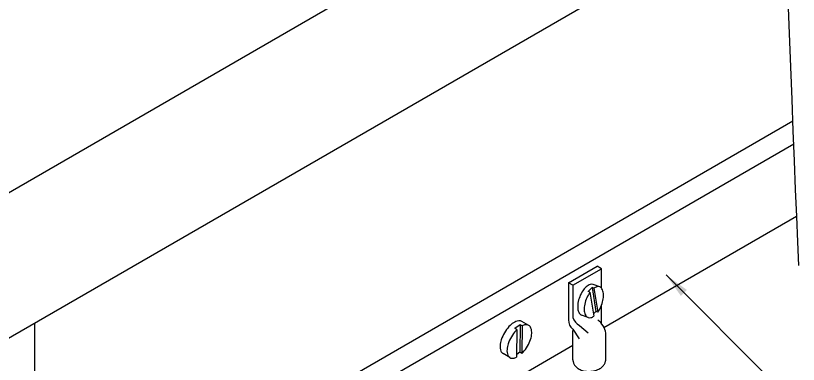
# Model space of a CAD drawing. Header units: millimetres. Extents: x -6221.7 to -6201.1, y -4390.5 to -4377.2.
# Drawn here: x -6210.95 to -6205.41, y -4382.81 to -4380.34 of the extents above; entities that cross this region are included whole.
import ezdxf

# ---------------------------------------------------------------- set-up
doc = ezdxf.new("R2010")
doc.units = ezdxf.units.MM
doc.header["$LTSCALE"] = 10
doc.layers.add('Termotécnica', color=7, linetype='Continuous')

msp = doc.modelspace()

# ---------------------------------------------------------------- linework, layer by layer
at = {"layer": 'Termotécnica', "color": 2}
for p, q in [((-6211.4359, -4381.8451), (-6205.7104, -4378.5395)), ((-6211.4359, -4382.8744), (-6205.5281, -4379.4636)), ((-6208.53, -4382.865), (-6205.4449, -4381.0839)), ((-6208.387, -4382.9476), (-6205.4388, -4381.2455)), ((-6206.7823, -4382.5442), (-6205.4186, -4381.7568)), ((-6206.3429, -4382.173), (-6204.8075, -4383.7085)), ((-6206.8124, -4382.2581), (-6206.8586, -4382.2405)), ((-6206.8667, -4382.2626), (-6206.8948, -4382.2908)), ((-6206.8814, -4382.2959), (-6206.8948, -4382.2908)), ((-6206.8814, -4382.2959), (-6206.8542, -4382.4653)), ((-6206.8533, -4382.2677), (-6206.8667, -4382.2626)), ((-6206.8667, -4382.2626), (-6206.8395, -4382.432)), ((-6206.8533, -4382.2677), (-6206.8261, -4382.4371)), ((-6206.8951, -4382.4749), (-6206.9413, -4382.4573)), ((-6206.8395, -4382.432), (-6206.8568, -4382.4493)), ((-6206.8261, -4382.4371), (-6206.8395, -4382.432)), ((-6210.8124, -4382.5144), (-6210.8124, -4384.1844)), ((-6207.3759, -4382.5253), (-6207.4128, -4382.5518)), ((-6207.3759, -4382.5253), (-6207.3774, -4382.7207)), ((-6207.3618, -4382.5336), (-6207.3759, -4382.5253)), ((-6207.3141, -4382.5306), (-6207.3627, -4382.5021)), ((-6207.3987, -4382.56), (-6207.4128, -4382.5518)), ((-6207.3987, -4382.56), (-6207.4002, -4382.7553)), ((-6207.3618, -4382.5336), (-6207.3633, -4382.7289)), ((-6207.0024, -4382.7728), (-6207.0024, -4382.5655)), ((-6206.7695, -4382.7764), (-6206.7695, -4382.586)), ((-6208.387, -4383.4706), (-6207.0024, -4382.6712)), ((-6207.4479, -4382.7584), (-6207.4964, -4382.7298)), ((-6207.3774, -4382.7207), (-6207.4, -4382.7369)), ((-6207.3633, -4382.7289), (-6207.3774, -4382.7207))]:
    msp.add_line(p, q, dxfattribs=at)
at = {"layer": 'Termotécnica', "color": 2, "ltscale": 1.6}
for p, q in [((-6207.0336, -4382.2286), (-6206.8315, -4382.1119)), ((-6207.0025, -4382.2465), (-6206.8005, -4382.1299)), ((-6206.8005, -4382.1299), (-6206.8315, -4382.1119)), ((-6206.8005, -4382.2663), (-6206.8005, -4382.1299)), ((-6207.0025, -4382.2465), (-6207.0336, -4382.2286)), ((-6207.0336, -4382.2286), (-6207.0336, -4382.4915)), ((-6207.0025, -4382.2465), (-6207.0025, -4382.4736)), ((-6206.8005, -4382.5159), (-6206.8005, -4382.3894)), ((-6207.0033, -4382.5581), (-6206.958, -4382.626)), ((-6206.956, -4382.5299), (-6206.8945, -4382.5838))]:
    msp.add_line(p, q, dxfattribs=at)
at = {"layer": 'Termotécnica', "color": 1}
msp.add_lwpolyline([(-6205.4029, -4382.1071), (-6205.4106, -4381.9403), (-6205.4184, -4381.7609), (-6205.4262, -4381.5694), (-6205.4342, -4381.3668), (-6205.4423, -4381.1541), (-6205.4507, -4380.9322), (-6205.4594, -4380.7021), (-6205.4684, -4380.4647), (-6205.4779, -4380.221), (-6205.4886, -4379.9713), (-6205.5044, -4379.7133), (-6205.53, -4379.4437), (-6205.5699, -4379.1597), (-6205.6288, -4378.8581), (-6205.7113, -4378.5358), (-6205.822, -4378.1899), (-6206.3278, -4377.3064)], dxfattribs=at)
at = {"layer": 'Termotécnica', "color": 2}
for points in [[(-6206.8586, -4382.2405, 0.174705), (-6206.8795, -4382.2401, 0.104203), (-6206.9091, -4382.2576, 0.064948), (-6206.933, -4382.2861, 0.051099), (-6206.9542, -4382.3282, 0.051099), (-6206.9664, -4382.3737, 0.064948), (-6206.9676, -4382.4109, 0.104203), (-6206.9572, -4382.4436, 0.174705), (-6206.9413, -4382.4573, 0.174705)], [(-6206.8814, -4382.2959, 0.016409), (-6206.8868, -4382.3037, 0.051099), (-6206.908, -4382.3458, 0.051099), (-6206.9202, -4382.3914, 0.064948), (-6206.9213, -4382.4285, 0.104203), (-6206.911, -4382.4613, 0.174705), (-6206.8951, -4382.4749, 0.174705)], [(-6206.8261, -4382.4371, 0.016409), (-6206.8208, -4382.4293, 0.051099), (-6206.7996, -4382.3872, 0.051099), (-6206.7874, -4382.3416, 0.064948), (-6206.7862, -4382.3045, 0.104203), (-6206.7966, -4382.2717, 0.174705), (-6206.8124, -4382.2581, 0.174705), (-6206.8333, -4382.2577, 0.06738), (-6206.8533, -4382.2677, 0.064948)], [(-6206.8951, -4382.4749, 0.174705), (-6206.8742, -4382.4753, 0.06738), (-6206.8542, -4382.4653, 0.064948)], [(-6207.3627, -4382.5021, 0.174705), (-6207.386, -4382.4977, 0.104203), (-6207.4225, -4382.5118, 0.064948), (-6207.4547, -4382.5392, 0.051099), (-6207.4865, -4382.5825, 0.051099), (-6207.5088, -4382.6313, 0.064948), (-6207.5171, -4382.6728, 0.104203), (-6207.5116, -4382.7116, 0.174705), (-6207.4964, -4382.7298, 0.174705)], [(-6207.3633, -4382.7289, 0.016409), (-6207.3558, -4382.7212, 0.051099), (-6207.324, -4382.6779, 0.051099), (-6207.3017, -4382.6291, 0.064948), (-6207.2934, -4382.5876, 0.104203), (-6207.2989, -4382.5489, 0.174705), (-6207.3141, -4382.5306, 0.174705), (-6207.3375, -4382.5262, 0.06738), (-6207.3618, -4382.5336, 0.064948)], [(-6207.3987, -4382.56, 0.016409), (-6207.4062, -4382.5677, 0.051099), (-6207.4379, -4382.611, 0.051099), (-6207.4603, -4382.6599, 0.064948), (-6207.4686, -4382.7014, 0.104203), (-6207.4631, -4382.7401, 0.174705), (-6207.4479, -4382.7584, 0.174705)], [(-6207.4479, -4382.7584, 0.174705), (-6207.4245, -4382.7627, 0.06738), (-6207.4002, -4382.7553, 0.064948)]]:
    msp.add_lwpolyline(points, format="xyb", dxfattribs=at)
at = {"layer": 'Termotécnica', "color": 2, "ltscale": 1.6}
for centre, start, end in [((-6206.9114, -4382.4456), 197.037, 242.1272), ((-6206.9383, -4382.4883), 181.9565, 227.0468)]:
    msp.add_arc(centre, 0.0954, start, end, dxfattribs=at)
at = {"layer": 'Termotécnica', "color": 2}
msp.add_arc((-6206.9107, -4382.6064), 0.1427, 8.2416, 53.8328, dxfattribs=at)
at = {"layer": 'Termotécnica', "color": 2, "ltscale": 1.6}
msp.add_open_spline([(-6207.0024, -4382.7728), (-6207.0023, -4382.7765), (-6207.0023, -4382.7792), (-6207.0016, -4382.7826), (-6206.9993, -4382.7927), (-6206.9954, -4382.8024), (-6206.9902, -4382.8116), (-6206.9833, -4382.8203), (-6206.9746, -4382.8286), (-6206.964, -4382.8364), (-6206.9509, -4382.8434), (-6206.9351, -4382.8494), (-6206.9159, -4382.854), (-6206.8924, -4382.8564), (-6206.8676, -4382.8552), (-6206.8447, -4382.8505), (-6206.8265, -4382.8441), (-6206.8117, -4382.8366), (-6206.7997, -4382.8283), (-6206.7901, -4382.8195), (-6206.7826, -4382.8103), (-6206.7768, -4382.8008), (-6206.7727, -4382.791), (-6206.7705, -4382.782), (-6206.7696, -4382.7743), (-6206.7695, -4382.77), (-6206.7696, -4382.7678)], degree=3, knots=[6.165399, 6.165399, 6.165399, 6.165399, 6.25737, 6.349341, 6.441312, 6.533283, 6.631551, 6.73767, 6.855349, 6.988358, 7.139882, 7.312727, 7.511118, 7.744299, 8.028723, 8.257074, 8.452484, 8.622545, 8.771168, 8.901233, 9.016324, 9.120515, 9.21761, 9.310805, 9.367792, 9.424778, 9.424778, 9.424778, 9.424778], dxfattribs=at)
at = {"layer": 'Termotécnica', "color": 2}
msp.add_solid([(-6206.2377, -4382.3223), (-6206.195, -4382.2801), (-6206.3429, -4382.173)], dxfattribs=at)

doc.saveas('drawing.dxf')
